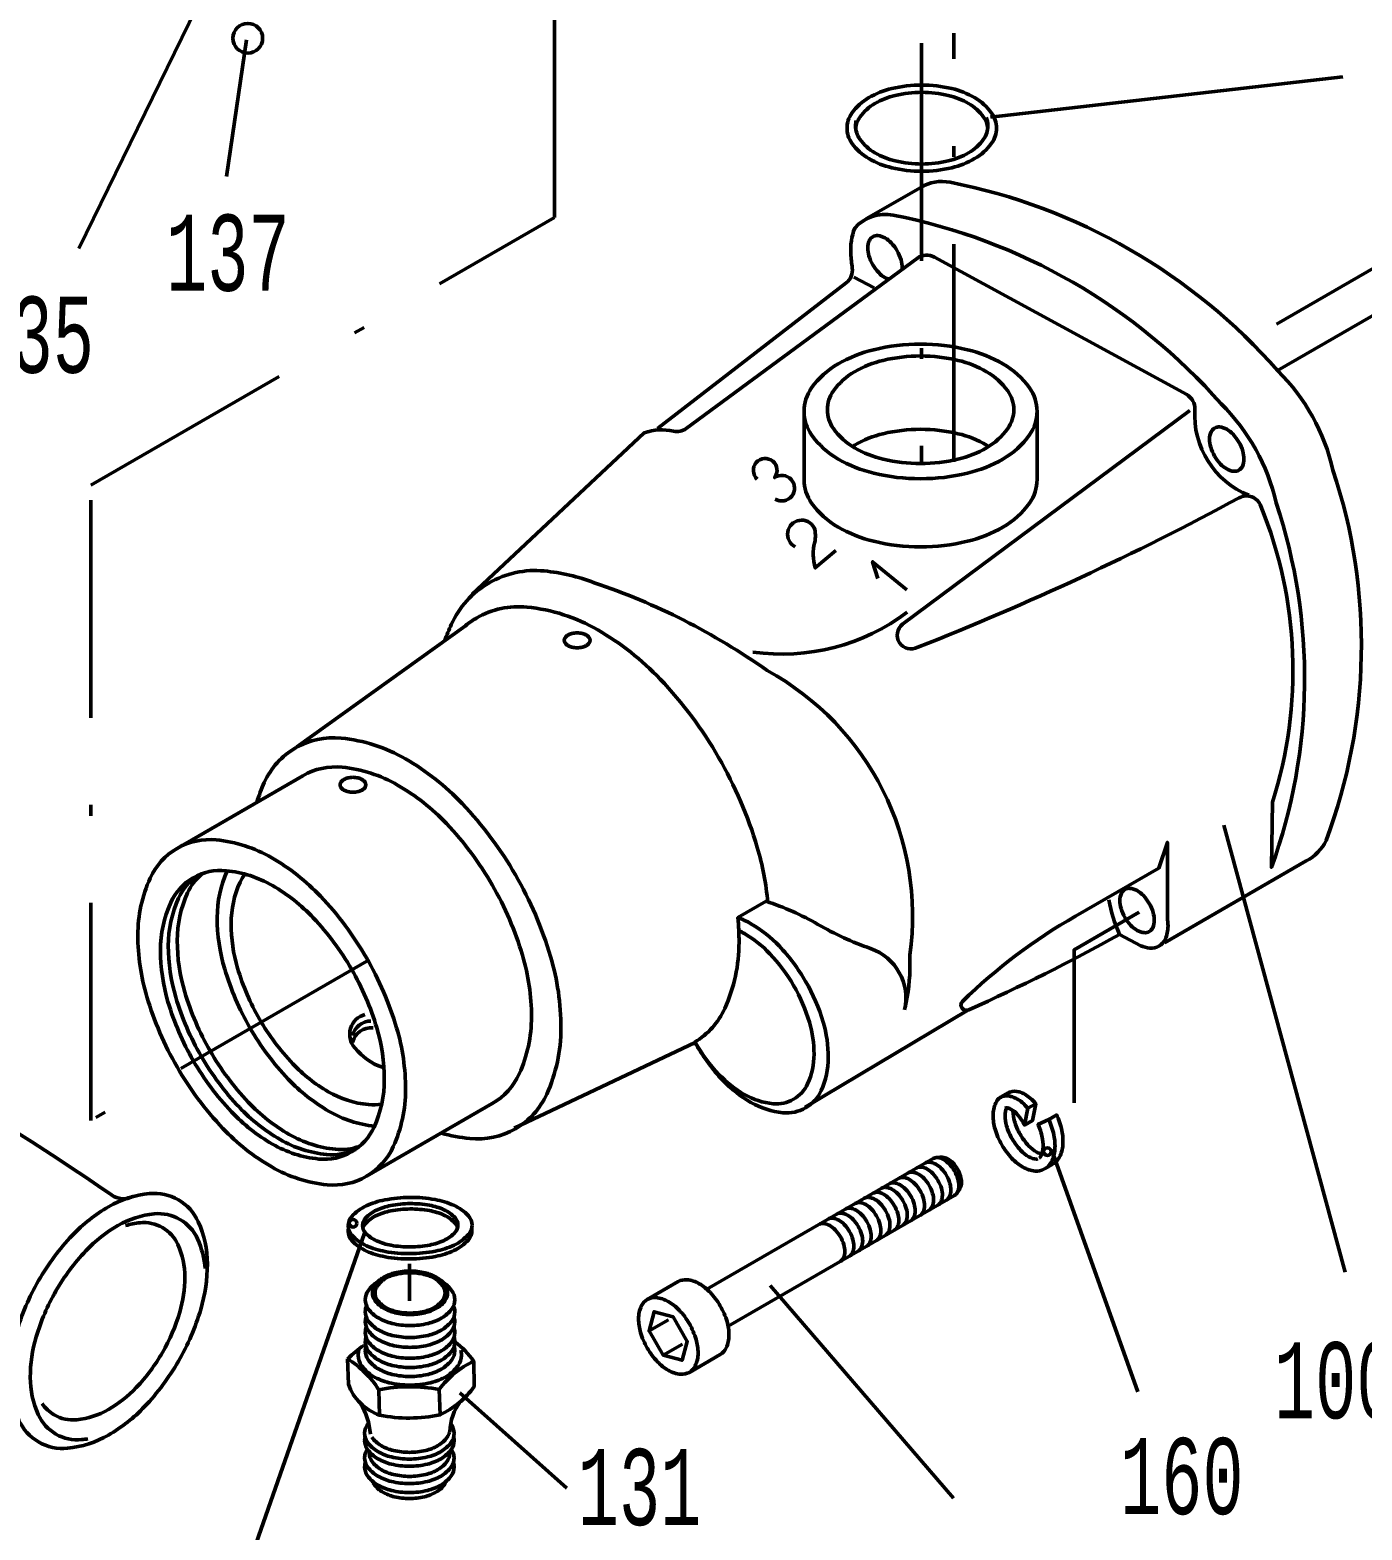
# Model space of a CAD drawing. Extents: x -99 to 181, y -251 to 146.
# Drawn here: x -5.7 to 55.5, y -22.6 to 46.3 of the extents above; entities that cross this region are included whole.
import ezdxf

# ---------------------------------------------------------------- set-up
doc = ezdxf.new("R2010")
doc.units = 0
doc.linetypes.add('STRICHPUNKT2', pattern=[18.5, 10, -4, 0.5, -4])
doc.layers.get('0').update_dxf_attribs({"linetype": 'CONTINUOUS'})
doc.layers.add('LE_ALL', color=7, linetype='CONTINUOUS', lineweight=50)
doc.layers.add('TXT_ALL', color=7, linetype='CONTINUOUS')
doc.styles.add('MONOTXT', font='monotxt.shx')

# ---------------------------------------------------------------- blocks, each defined once
blk = doc.blocks.new('ELI_00005', base_point=(-43.87, 36.632))
at = {"layer": 'LE_ALL', "color": 2}
for points in [[(-43.87, 36.632, 0.058572), (-44.02, 36.394, 0.084325), (-44.219, 35.66, 0.070818), (-44.178, 34.76, 0.084461), (-43.528, 33.007, 0.084461), (-42.335, 31.567, 0.070818), (-41.576, 31.082, 0.084325), (-40.841, 30.888, 0.118668), (-40.283, 30.97)], [(-43.66, 36.64, 0.012769), (-43.688, 36.585, 0.084325), (-43.887, 35.852, 0.070818), (-43.846, 34.952, 0.084461), (-43.196, 33.199, 0.084461), (-42.003, 31.759, 0.070818), (-41.244, 31.274, 0.084325), (-40.509, 31.079, 0.057105), (-40.235, 31.086)], [(-43.428, 36.612, 0.064456), (-43.555, 36.043, 0.070818), (-43.514, 35.144, 0.084461), (-42.864, 33.39, 0.084461), (-41.671, 31.951, 0.070818), (-40.912, 31.466, 0.084325), (-40.178, 31.271)], [(-43.171, 36.556, 0.035821), (-43.223, 36.235, 0.070818), (-43.182, 35.335, 0.084461), (-42.532, 33.582, 0.084461), (-41.339, 32.142, 0.070818), (-40.58, 31.657, 0.053653), (-40.119, 31.505)], [(-42.888, 36.46, 0.003662), (-42.891, 36.427, 0.070818), (-42.85, 35.527, 0.084461), (-42.2, 33.774, 0.084461), (-41.007, 32.334, 0.070818), (-40.248, 31.849, 0.019799), (-40.082, 31.781)]]:
    blk.add_lwpolyline(points, format="xyb", dxfattribs=at)
at = {"layer": 'LE_ALL'}
for centre, radius, start, end in [((-41.929, 36.462), 1.204, 141.79702, 145.19101), ((-40.633, 36.209), 2.271, 157.38412, 157.85435), ((-40.068, 32.473), 1.206, -69.22281, -68.13546)]:
    blk.add_arc(centre, radius, start, end, dxfattribs=at)
blk = doc.blocks.new('ELIPS_00006', base_point=(-14.613, 51.371))
at = {"layer": 'LE_ALL', "color": 2}
blk.add_lwpolyline([(-14.613, 51.371, 0.084325), (-14.383, 51.602, 0.154833), (-14.288, 51.9, 0.154833), (-14.383, 52.198, 0.084325), (-14.613, 52.429, 0.070818), (-14.955, 52.606, 0.084461), (-15.745, 52.741, 0.084461), (-16.535, 52.606, 0.070818), (-16.878, 52.429, 0.084325), (-17.108, 52.198, 0.154833), (-17.202, 51.9, 0.154833), (-17.108, 51.602, 0.084325), (-16.878, 51.371, 0.070818), (-16.535, 51.193, 0.084461), (-15.745, 51.059, 0.084461), (-14.956, 51.194, 0.048497), (-14.715, 51.304, 0.022245), (-14.613, 51.371)], format="xyb", dxfattribs=at)
blk = doc.blocks.new('106_00004', base_point=(-44.705, 32.317))
at = {"layer": 'LE_ALL', "color": 2}
for p, q in [((-17.553, 50.569), (-17.632, 50.524)), ((-23.28, 45.257), (-26.395, 43.459))]:
    blk.add_line(p, q, dxfattribs=at)
for points in [[(11.656, 63.323), (13.806, 64.564, 0.156851), (14.03, 64.811, 0.106617), (14.132, 65.285, 0.072341), (14.057, 65.797, 0.058752), (13.806, 66.381, 0.058752), (13.425, 66.891, 0.072341), (13.019, 67.212, 0.106617), (12.558, 67.36, 0.156851), (12.232, 67.29), (10.082, 66.048)], [(8.652, 60.983), (11.225, 62.469, 0.156851), (11.523, 62.798, 0.106617), (11.659, 63.429, 0.072341), (11.56, 64.112, 0.058752), (11.225, 64.891, 0.058752), (10.718, 65.571, 0.072341), (10.176, 65.999, 0.106617), (9.561, 66.196, 0.156851), (9.127, 66.102), (6.554, 64.617)], [(10.33, 61.952, 0.156851), (10.628, 62.281, 0.106617), (10.764, 62.912, 0.072341), (10.665, 63.595, 0.058752), (10.33, 64.374, 0.058752), (9.822, 65.054, 0.072341), (9.281, 65.482, 0.106617), (8.666, 65.679, 0.156851), (8.232, 65.586)], [(10.624, 62.121, 0.156851), (10.922, 62.451, 0.106617), (11.058, 63.082, 0.072341), (10.959, 63.765, 0.058752), (10.624, 64.544, 0.058752), (10.116, 65.224, 0.072341), (9.575, 65.651, 0.106617), (8.96, 65.849, 0.156851), (8.526, 65.755)], [(-6.545, 51.604), (8.132, 60.077, 0.156851), (8.505, 60.489, 0.106617), (8.675, 61.278, 0.072341), (8.551, 62.131, 0.058752), (8.132, 63.105, 0.058752), (7.498, 63.955, 0.072341), (6.821, 64.49, 0.106617), (6.053, 64.737, 0.156851), (5.509, 64.62), (-9.167, 56.146)], [(5.489, 63.258, 0.02637), (5.524, 63.301, 0.156851), (5.571, 63.447, 0.156851), (5.524, 63.593, 0.106617), (5.359, 63.742, 0.072341), (5.138, 63.83, 0.058752), (4.848, 63.864, 0.058752), (4.558, 63.83, 0.049715), (4.403, 63.776), (-4.496, 58.639, 0.106617), (-4.661, 58.49, 0.156851), (-4.707, 58.344, 0.156851), (-4.661, 58.198, 0.106617), (-4.496, 58.049, 0.072341), (-4.275, 57.961, 0.058752), (-3.984, 57.926, 0.058752), (-3.694, 57.961, 0.072341), (-3.473, 58.049), (5.445, 63.198)], [(5.283, 63.104, 0.021559), (5.176, 63.109, 0.058752), (4.885, 63.074, 0.049715), (4.73, 63.021)], [(-4.322, 52.887, 0.156851), (-3.949, 53.299, 0.106617), (-3.779, 54.087, 0.072341), (-3.903, 54.941, 0.058752), (-4.322, 55.915, 0.058752), (-4.956, 56.765, 0.072341), (-5.634, 57.299, 0.106617), (-6.402, 57.546, 0.156851), (-6.945, 57.429)], [(-4.015, 53.064, 0.156851), (-3.642, 53.476, 0.106617), (-3.472, 54.265, 0.072341), (-3.596, 55.118, 0.058752), (-4.015, 56.092, 0.058752), (-4.649, 56.942, 0.072341), (-5.326, 57.477, 0.106617), (-6.094, 57.724, 0.156851), (-6.638, 57.606)], [(-8.558, 49.909), (-7.115, 50.742, 0.156851), (-6.677, 51.227, 0.106617), (-6.477, 52.154, 0.072341), (-6.623, 53.157, 0.058752), (-7.115, 54.303, 0.058752), (-7.861, 55.302, 0.072341), (-8.657, 55.93, 0.106617), (-9.56, 56.22, 0.156851), (-10.198, 56.083), (-12.004, 55.04)], [(-7.464, 50.541, 0.156851), (-7.026, 51.025, 0.106617), (-6.826, 51.952, 0.072341), (-6.972, 52.956, 0.058752), (-7.464, 54.101, 0.058752), (-8.21, 55.1, 0.072341), (-9.006, 55.728, 0.106617), (-9.909, 56.019, 0.156851), (-10.548, 55.881)], [(-17.519, 43.52), (-9.552, 48.119, 0.156851), (-8.996, 48.733, 0.106617), (-8.743, 49.908, 0.072341), (-8.928, 51.18, 0.058752), (-9.552, 52.631, 0.058752), (-10.497, 53.897, 0.072341), (-11.505, 54.693, 0.106617), (-12.65, 55.061, 0.156851), (-13.459, 54.887), (-21.405, 50.299)], [(-8.989, 48.749, 0.073575), (-8.785, 49.065, 0.106617), (-8.545, 50.182, 0.072341), (-8.72, 51.39, 0.058752), (-9.313, 52.769, 0.058752), (-10.211, 53.971, 0.072341), (-11.169, 54.728, 0.106617), (-12.256, 55.077, 0.073575), (-12.632, 55.059)], [(-20.313, 41.319), (-18.239, 42.547, 0.156851), (-17.614, 43.236, 0.106617), (-17.33, 44.556, 0.072341), (-17.538, 45.985, 0.058752), (-18.239, 47.615, 0.058752), (-19.3, 49.038, 0.072341), (-20.434, 49.932, 0.106617), (-21.719, 50.346, 0.156851), (-22.628, 50.15), (-24.703, 48.952)], [(-26.147, 35.534), (-25.46, 35.931), (-21.658, 38.126, 0.156851), (-20.732, 39.148, 0.106617), (-20.31, 41.105, 0.072341), (-20.618, 43.224, 0.058752), (-21.658, 45.641, 0.058752), (-23.232, 47.751, 0.072341), (-24.912, 49.077, 0.106617), (-26.819, 49.69, 0.156851), (-28.167, 49.399), (-32.656, 46.808, 0.156851), (-33.581, 45.786, 0.083227), (-33.983, 44.268)], [(-18.987, 42.115, 0.156851), (-18.363, 42.804, 0.106617), (-18.078, 44.124, 0.072341), (-18.286, 45.553, 0.058752), (-18.987, 47.183, 0.058752), (-20.048, 48.606, 0.072341), (-21.182, 49.5, 0.106617), (-22.468, 49.914, 0.156851), (-23.377, 49.718)], [(-18.713, 42.273, 0.156851), (-18.089, 42.962, 0.106617), (-17.804, 44.282, 0.072341), (-18.012, 45.711, 0.058752), (-18.713, 47.342, 0.058752), (-19.775, 48.764, 0.072341), (-20.908, 49.658, 0.106617), (-22.194, 50.072, 0.156851), (-23.103, 49.876)], [(-29.31, 48.739), (-23.28, 45.257, 0.048067), (-24.606, 46.957, 0.072341), (-26.287, 48.283, 0.106617), (-28.193, 48.897, 0.156851), (-29.541, 48.606)], [(-27.865, 36.259), (-26.395, 35.411, 0.030808), (-26.147, 35.534, 0.156851), (-25.221, 36.556, 0.106617), (-24.799, 38.514, 0.072341), (-25.107, 40.632, 0.058752), (-26.147, 43.05, 0.010655), (-26.395, 43.459), (-32.478, 46.971)], [(-32.69, 33.457), (-26.946, 36.797, 0.156851), (-26.235, 37.582, 0.106617), (-25.91, 39.086, 0.072341), (-26.147, 40.713, 0.058752), (-26.946, 42.57, 0.058752), (-28.155, 44.191, 0.072341), (-29.446, 45.21, 0.106617), (-30.911, 45.681, 0.156851), (-31.946, 45.457), (-37.84, 42.033)], [(-33.806, 33.185), (-33.578, 33.184, 0.122777), (-32.773, 33.415, 0.156851), (-32.062, 34.2, 0.106617), (-31.738, 35.704, 0.072341), (-31.974, 37.331, 0.058752), (-32.773, 39.188, 0.058752), (-33.982, 40.809, 0.072341), (-35.273, 41.828, 0.106617), (-36.738, 42.299, 0.156851), (-37.774, 42.075, 0.122777), (-38.376, 41.494), (-38.553, 41.276)], [(-35.937, 31.704, 0.079113), (-35.429, 31.899, 0.156851), (-34.718, 32.684, 0.106617), (-34.394, 34.188, 0.072341), (-34.631, 35.815, 0.058752), (-35.429, 37.672, 0.058752), (-36.638, 39.293, 0.072341), (-37.929, 40.312, 0.106617), (-39.394, 40.783, 0.156851), (-40.43, 40.559, 0.079113), (-40.852, 40.217)], [(-35.022, 32.225, 0.075827), (-34.536, 32.415, 0.156851), (-33.825, 33.2, 0.106617), (-33.5, 34.704, 0.072341), (-33.737, 36.331, 0.058752), (-34.536, 38.188, 0.058752), (-35.745, 39.809, 0.072341), (-37.036, 40.827, 0.106617), (-38.501, 41.298, 0.156851), (-39.536, 41.075, 0.075827), (-39.944, 40.749)], [(-33.559, 34.326, 0.029627), (-33.482, 34.471, 0.106617), (-33.222, 35.676, 0.072341), (-33.412, 36.98, 0.058752), (-34.052, 38.468, 0.058752), (-35.02, 39.766, 0.072341), (-36.055, 40.582, 0.106617), (-37.228, 40.959, 0.029627), (-37.392, 40.966)], [(-36.894, 31.162, 0.082922), (-36.36, 31.361, 0.156851), (-35.649, 32.147, 0.106617), (-35.324, 33.65, 0.072341), (-35.561, 35.278, 0.058752), (-36.36, 37.135, 0.058752), (-37.569, 38.756, 0.072341), (-38.86, 39.774, 0.106617), (-40.325, 40.245, 0.156851), (-41.36, 40.022, 0.082922), (-41.8, 39.66)], [(-37.885, 30.596, 0.085538), (-37.334, 30.799, 0.156851), (-36.622, 31.584, 0.106617), (-36.298, 33.088, 0.072341), (-36.535, 34.716, 0.058752), (-37.334, 36.573, 0.058752), (-38.542, 38.193, 0.072341), (-39.834, 39.212, 0.106617), (-41.298, 39.683, 0.156851), (-42.334, 39.46, 0.085538), (-42.785, 39.084)], [(-38.909, 30.013, 0.088677), (-38.337, 30.22, 0.156851), (-37.625, 31.005, 0.106617), (-37.301, 32.509, 0.072341), (-37.538, 34.137, 0.058752), (-38.337, 35.994, 0.058752), (-39.546, 37.614, 0.072341), (-40.837, 38.633, 0.106617), (-42.301, 39.104, 0.156851), (-43.337, 38.881, 0.088677), (-43.802, 38.488)], [(-41.635, 29.705), (-40.61, 29.423, 0.013766), (-40.41, 29.397, 0.156851), (-39.375, 29.621, 0.156851), (-38.664, 30.406, 0.106617), (-38.339, 31.91, 0.072341), (-38.576, 33.537, 0.058752), (-39.375, 35.395, 0.058752), (-40.584, 37.015, 0.072341), (-41.875, 38.034, 0.106617), (-43.339, 38.505, 0.156851), (-44.375, 38.281, 0.156851), (-45.086, 37.496, 0.020143), (-45.196, 37.224), (-45.446, 36.293)], [(-44.705, 32.317, 0.058752), (-43.683, 30.948, 0.072341), (-42.592, 30.087, 0.106617), (-41.355, 29.689, 0.156851), (-40.48, 29.878, 0.156851), (-39.879, 30.541, 0.106617), (-39.605, 31.812, 0.072341), (-39.805, 33.187, 0.058752), (-40.48, 34.757, 0.058752), (-41.501, 36.126, 0.072341), (-42.592, 36.987, 0.106617), (-43.83, 37.385, 0.156851), (-44.705, 37.196, 0.156851), (-45.306, 36.532, 0.106617), (-45.58, 35.262, 0.072341), (-45.38, 33.886, 0.058752), (-44.705, 32.317)], [(-44.33, 32.407, 0.058752), (-43.477, 31.265, 0.072341), (-42.567, 30.546, 0.106617), (-41.534, 30.214, 0.156851), (-40.804, 30.372, 0.156851), (-40.303, 30.925, 0.106617), (-40.074, 31.985, 0.072341), (-40.241, 33.133, 0.058752), (-40.804, 34.442, 0.058752), (-41.656, 35.585, 0.072341), (-42.567, 36.303, 0.106617), (-43.599, 36.635, 0.156851), (-44.33, 36.478, 0.156851), (-44.831, 35.924, 0.106617), (-45.06, 34.864, 0.072341), (-44.893, 33.716, 0.058752), (-44.33, 32.407)], [(-42.118, 36.002, 0.038638), (-41.987, 35.394, 0.058752), (-41.424, 34.085, 0.058752), (-40.571, 32.942, 0.038638), (-40.11, 32.525)]]:
    blk.add_lwpolyline(points, format="xyb", dxfattribs=at)
blk.add_lwpolyline([(-4.014, 57.97), (4.403, 62.829), (4.697, 62.999)], dxfattribs=at)
for centre, radius, start, end in [((-17.254, 51.006), 0.688, 144.34246, 150.30743), ((-14.262, 51.249), 0.688, 34.27384, 35.6558), ((-15.106, 45.062), 0.13, -130.72901, -66.47928)]:
    blk.add_arc(centre, radius, start, end, dxfattribs=at)
for name, p in [('ELIPS_00006', (-14.613, 51.371)), ('ELI_00005', (-43.87, 36.632))]:
    blk.add_blockref(name, p)
blk = doc.blocks.new('DK12_4_00002', base_point=(90.112, 110.069))
at = {"layer": 'LE_ALL', "color": 2}
for points in [[(-1.999, -7.217, 0.050475), (-22.419, 4.124, -0.033577), (-25.326, 5.612, -0.045315), (-29.013, 8.305)], [(2.108, -12.472, 0.072341), (2.412, -10.381, 0.106617), (1.995, -8.45, 0.156851), (1.081, -7.441, 0.156851), (-0.249, -7.154, 0.106617), (-2.13, -7.759, 0.072341), (-3.789, -9.068, 0.058752), (-5.341, -11.149, 0.058752), (-6.368, -13.535, 0.072341), (-6.672, -15.626, 0.106617), (-6.255, -17.557, 0.156851), (-5.341, -18.566, 0.156851), (-4.011, -18.853, 0.106617), (-2.13, -18.248, 0.072341), (-0.471, -16.939, 0.058752), (1.081, -14.858, 0.058752), (2.108, -12.472)], [(2.316, -10.599, 0.085519), (1.961, -9.233, 0.156851), (1.15, -8.339, 0.156851), (-0.029, -8.084, 0.106617), (-1.697, -8.621, 0.072341), (-3.168, -9.781, 0.058752), (-4.545, -11.627, 0.058752), (-5.455, -13.742, 0.072341), (-5.725, -15.596, 0.106617), (-5.355, -17.309, 0.156851), (-4.545, -18.204, 0.156851), (-3.366, -18.458, 0.01769), (-3.074, -18.419)], [(-5.184, -16.796, 0.113592), (-4.62, -17.321, 0.156851), (-3.591, -17.543, 0.106617), (-2.135, -17.075, 0.072341), (-0.852, -16.063, 0.058752), (0.349, -14.453)]]:
    blk.add_lwpolyline(points, format="xyb", dxfattribs=at)
blk.add_blockref('106_00004', (-44.705, 32.317))
at = {"layer": 'TXT_ALL', "color": 2, "style": 'MONOTXT', "width": 0.625}
blk.add_text('135', height=3.5, dxfattribs=at).set_placement((-8.476, 30.555))
blk = doc.blocks.new('137_00017', base_point=(2.932, 51.865))
at = {"layer": 'LE_ALL', "color": 2}
blk.add_circle((4.27, 45.925), 0.682, dxfattribs=at)
blk = doc.blocks.new('DOPPELN_00038', base_point=(9.801, -17.712))
at = {"layer": 'LE_ALL', "color": 2}
for points in [[(13.34, -11.362, 0.106617), (12.946, -11.005, 0.072341), (12.418, -10.794, 0.058752), (11.724, -10.713, 0.058752), (11.03, -10.794, 0.072341), (10.502, -11.005, 0.106617), (10.108, -11.362, 0.156851), (9.996, -11.71, 0.156851), (10.108, -12.059, 0.106617), (10.502, -12.416, 0.072341), (11.03, -12.626, 0.058752), (11.724, -12.708, 0.058752), (12.418, -12.626, 0.072341), (12.946, -12.416, 0.106617), (13.34, -12.059, 0.156851), (13.452, -11.71, 0.156851), (13.34, -11.362)], [(13.228, -12.04, 0.156851), (13.332, -11.716, 0.156851), (13.228, -11.392, 0.106617), (12.861, -11.059, 0.072341), (12.37, -10.864, 0.058752), (11.724, -10.788, 0.058752), (11.078, -10.864, 0.072341), (10.587, -11.059, 0.106617), (10.22, -11.392, 0.156851), (10.116, -11.716, 0.156851), (10.22, -12.04, 0.106617), (10.587, -12.372, 0.072341), (11.078, -12.568, 0.058752), (11.724, -12.644, 0.058752), (12.37, -12.568, 0.072341), (12.861, -12.372, 0.106617), (13.228, -12.04)], [(10.236, -11.21, 0.099815), (9.802, -11.614, 0.156851), (9.668, -12.029, 0.156851), (9.802, -12.443, 0.106617), (10.27, -12.868, 0.072341), (10.899, -13.118, 0.058752), (11.724, -13.216, 0.058752), (12.549, -13.118, 0.072341), (13.177, -12.868, 0.106617), (13.646, -12.443, 0.156851), (13.779, -12.029, 0.156851), (13.646, -11.614, 0.099815), (13.212, -11.21)], [(9.724, -12.303, 0.099442), (9.668, -12.578, 0.156852), (9.802, -12.993, 0.106617), (10.27, -13.417, 0.072341), (10.899, -13.667, 0.058752), (11.724, -13.765, 0.058752), (12.549, -13.667, 0.072341), (13.177, -13.417, 0.106617), (13.646, -12.993, 0.156851), (13.779, -12.578, 0.099442), (13.724, -12.303)], [(9.705, -12.804, 0.08105), (9.668, -13.03, 0.156852), (9.802, -13.445, 0.106617), (10.27, -13.869, 0.072341), (10.899, -14.12, 0.058752), (11.724, -14.217, 0.058752), (12.549, -14.12, 0.072341), (13.177, -13.869, 0.106617), (13.646, -13.445, 0.156851), (13.779, -13.03, 0.08105), (13.742, -12.804)], [(9.714, -13.281, 0.090175), (9.668, -13.531, 0.156852), (9.802, -13.946, 0.106617), (10.27, -14.37, 0.072341), (10.899, -14.62, 0.058752), (11.724, -14.718, 0.058752), (12.549, -14.62, 0.072341), (13.177, -14.37, 0.106617), (13.646, -13.946, 0.156851), (13.779, -13.531, 0.090175), (13.734, -13.281)], [(9.701, -13.744, 0.076215), (9.668, -13.957, 0.156851), (9.802, -14.372, 0.106617), (10.27, -14.796, 0.072341), (10.899, -15.046, 0.058752), (11.724, -15.144, 0.058752), (12.549, -15.046, 0.072341), (13.177, -14.796, 0.106617), (13.646, -14.372, 0.156851), (13.779, -13.957, 0.076215), (13.747, -13.744)], [(9.376, -14.344, 0.07381), (9.34, -14.582, 0.156851), (9.494, -15.061, 0.106617), (10.036, -15.552, 0.072341), (10.761, -15.841, 0.058752), (11.714, -15.953, 0.058752), (12.668, -15.841, 0.072341), (13.393, -15.552, 0.106617), (13.935, -15.061, 0.156851), (14.089, -14.582, 0.07381), (14.053, -14.344)], [(9.699, -14.164, 0.07381), (9.668, -14.37, 0.156851), (9.802, -14.785, 0.106617), (10.27, -15.209, 0.072341), (10.899, -15.46, 0.058752), (11.724, -15.557, 0.058752), (12.549, -15.46, 0.072341), (13.177, -15.209, 0.106617), (13.646, -14.785, 0.156851), (13.779, -14.37, 0.07381), (13.749, -14.164)], [(13.102, -17.311, 0.128115), (14.669, -16.02), (14.654, -14.862, 0.074286), (13.788, -13.96)], [(8.854, -14.746), (8.89, -15.905, 0.231819), (10.325, -17.327), (10.289, -16.168, 0.114458), (8.854, -14.746)], [(10.325, -17.327, 0.105897), (13.102, -17.311), (13.065, -16.153, 0.09508), (10.289, -16.168)], [(9.801, -17.712, 0.174634), (9.638, -18.165, 0.156851), (9.771, -18.58, 0.106617), (10.24, -19.005, 0.072341), (10.868, -19.255, 0.058752), (11.693, -19.352, 0.058752), (12.519, -19.255, 0.072341), (13.147, -19.005, 0.106617), (13.616, -18.58, 0.156851), (13.749, -18.165, 0.161869), (13.607, -17.74)], [(9.657, -18.33, 0.058507), (9.638, -18.495, 0.156851), (9.771, -18.91, 0.106617), (10.24, -19.334, 0.072341), (10.868, -19.584, 0.058752), (11.693, -19.682, 0.058752), (12.519, -19.584, 0.072341), (13.147, -19.334, 0.106617), (13.616, -18.91, 0.156851), (13.749, -18.495, 0.058507), (13.73, -18.33)], [(9.97, -18.347, 0.106617), (10.392, -18.73, 0.072341), (10.957, -18.955, 0.058752), (11.7, -19.042, 0.058752), (12.443, -18.955, 0.072341), (13.008, -18.73, 0.106617), (13.43, -18.347, 0.103277), (13.536, -18.108)], [(9.759, -18.892, 0.149331), (9.638, -19.29, 0.156851), (9.771, -19.704, 0.106617), (10.24, -20.129, 0.072341), (10.868, -20.379, 0.058752), (11.693, -20.477, 0.058752), (12.519, -20.379, 0.072341), (13.147, -20.129, 0.106617), (13.616, -19.704, 0.156851), (13.749, -19.29, 0.149331), (13.627, -18.892)], [(9.853, -19.013, 0.024812), (9.85, -19.077, 0.156851), (9.97, -19.45, 0.106617), (10.392, -19.832, 0.072341), (10.957, -20.057, 0.058752), (11.7, -20.145, 0.058752), (12.443, -20.057, 0.072341), (13.008, -19.832, 0.106617), (13.43, -19.45, 0.156851), (13.55, -19.077, 0.030039), (13.545, -19)], [(9.669, -19.496, 0.07381), (9.638, -19.703, 0.156851), (9.771, -20.118, 0.106617), (10.24, -20.542, 0.072341), (10.868, -20.792, 0.058752), (11.693, -20.89, 0.058752), (12.519, -20.792, 0.072341), (13.147, -20.542, 0.106617), (13.616, -20.118, 0.156851), (13.749, -19.703, 0.07381), (13.718, -19.496)], [(10.003, -20.373, 0.066821), (10.078, -20.513, 0.106617), (10.472, -20.87, 0.072341), (11, -21.08, 0.058752), (11.693, -21.162, 0.058752), (12.387, -21.08, 0.072341), (12.915, -20.87, 0.106617), (13.309, -20.513, 0.066821), (13.384, -20.373)]]:
    blk.add_lwpolyline(points, format="xyb", dxfattribs=at)
for centre, radius, start, end in [((12.542, -18.444), 5.222, 124.29046, 134.92511), ((16.198, -18.385), 3.846, 113.66213, 144.529), ((6.588, -18.488), 3.329, 4.95096, 30.67421), ((15.946, -18.139), 2.39, 142.89676, 178.90286)]:
    blk.add_arc(centre, radius, start, end, dxfattribs=at)
blk = doc.blocks.new('DK12_3_00011', base_point=(123.455, 68.094))
at = {"layer": 'LE_ALL', "color": 2}
for p, q in [((3.491, 50.564), (-3.499, 36.271)), ((4.215, 45.855), (3.295, 39.57)), ((38.385, 42.3), (54.573, 44.149)), ((32.109, 34.955), (33.042, 34.456)), ((49.108, 9.766), (54.685, -10.759)), ((14.007, -16.301), (18.927, -20.693))]:
    blk.add_line(p, q, dxfattribs=at)
at = {"layer": 'LE_ALL', "color": 2, "linetype": 'STRICHPUNKT2'}
for p, q in [((35.216, 45.693), (35.216, 26.384)), ((36.709, 26.471), (36.709, 46.152)), ((11.703, -12.074), (11.703, -10.379))]:
    blk.add_line(p, q, dxfattribs=at)
for points in [[(9.848, 3.589), (-2.949, -3.799), (-2.949, 25.388), (18.365, 37.693), (18.365, 51.126), (104.175, 100.669)], [(60.195, 32.482), (60.195, 37.796), (50.257, 32.058)], [(58.474, 31.138), (58.474, 34.646), (51.575, 30.663)]]:
    blk.add_lwpolyline(points, dxfattribs=at)
at = {"layer": 'LE_ALL', "color": 2}
for points in [[(35.233, 39.811, 0.058752), (36.612, 39.974, 0.072341), (37.661, 40.392, 0.106617), (38.444, 41.101, 0.156851), (38.666, 41.794, 0.156851), (38.444, 42.486, 0.106617), (37.661, 43.195, 0.072341), (36.612, 43.613, 0.058752), (35.233, 43.776, 0.058752), (33.854, 43.613, 0.072341), (32.805, 43.195, 0.106617), (32.022, 42.486, 0.156851), (31.8, 41.794, 0.156851), (32.022, 41.101, 0.106617), (32.805, 40.392, 0.072341), (33.854, 39.974, 0.058752), (35.233, 39.811)], [(38.266, 41.794, 0.130843), (38.075, 42.299, 0.106617), (37.382, 42.927, 0.072341), (36.453, 43.297, 0.058752), (35.233, 43.441, 0.058752), (34.013, 43.297, 0.072341), (33.084, 42.927, 0.106617), (32.391, 42.299, 0.130843), (32.2, 41.794)], [(32.224, 42.147, 0.059128), (32.194, 41.901, 0.156851), (32.391, 41.288, 0.106617), (33.084, 40.66, 0.072341), (34.013, 40.29, 0.058752), (35.233, 40.146, 0.058752), (36.453, 40.29, 0.072341), (37.382, 40.66, 0.106617), (38.075, 41.288, 0.156851), (38.272, 41.901, 0.094129), (38.198, 42.286)], [(46.386, 4.359), (52.9, 8.131, 0.162135), (53.809, 9.069, 0.171892), (54.126, 26.086, 0.143104), (51.594, 30.641, 0.165618), (36.533, 39.307, 0.190878), (35.189, 39.068), (32.691, 37.638)], [(23.086, 27.999), (31.768, 34.692, 0.269233), (32.043, 35.364, -0.018225), (31.976, 36.021, -0.107527), (32.153, 37.199, -0.270706), (33.923, 37.801, -0.165618), (48.985, 29.134, -0.143104), (51.516, 24.579, -0.168923), (51.302, 7.838), (51.348, 10.828, 0.175315), (50.812, 24.434, 0.460542), (49.821, 24.815, -0.030692), (35.051, 17.946, -0.923347), (34.355, 19.006), (47.547, 28.825)], [(34.33, 35.304, 0.024558), (34.334, 35.383, 0.072341), (34.281, 35.747, 0.058752), (34.102, 36.162, 0.058752), (33.832, 36.525, 0.072341), (33.544, 36.752, 0.106617), (33.216, 36.858, 0.156851), (32.985, 36.808, 0.156851), (32.826, 36.632, 0.106617), (32.753, 36.296, 0.072341), (32.806, 35.932, 0.058752), (32.985, 35.517, 0.058752), (33.255, 35.155, 0.072341), (33.544, 34.927, 0.058126), (33.717, 34.852)], [(14.561, 20.376), (22.486, 27.799, -0.137549), (23.822, 27.874, 0.216223), (24.407, 27.998), (35.031, 35.82, -0.295165), (35.815, 35.867), (47.407, 29.551, -0.291932), (47.782, 28.87, 0.324042), (50.268, 24.926)], [(35.179, 31.87, 0.058752), (33.029, 31.617, 0.072341), (31.393, 30.965, 0.106617), (30.173, 29.859, 0.156851), (29.825, 28.779, 0.156851), (30.173, 27.699, 0.106617), (31.393, 26.593, 0.072341), (33.029, 25.942, 0.058752), (35.179, 25.688, 0.058752), (37.329, 25.942, 0.072341), (38.965, 26.593, 0.106617), (40.186, 27.699, 0.156851), (40.533, 28.779, 0.156851), (40.186, 29.859, 0.106617), (38.965, 30.965, 0.072341), (37.329, 31.617, 0.058752), (35.179, 31.87)], [(35.179, 31.329, 0.058752), (33.459, 31.126, 0.072341), (32.151, 30.605, 0.106617), (31.174, 29.72, 0.156851), (30.896, 28.856, 0.156851), (31.174, 27.993, 0.106617), (32.151, 27.108, 0.072341), (33.459, 26.586, 0.058752), (35.179, 26.384, 0.058752), (36.899, 26.586, 0.072341), (38.208, 27.108, 0.106617), (39.184, 27.993, 0.156851), (39.462, 28.856, 0.156851), (39.184, 29.72, 0.106617), (38.208, 30.605, 0.072341), (36.899, 31.126, 0.058752), (35.179, 31.329)], [(29.825, 28.779), (29.825, 25.65, 0.156851), (30.173, 24.571, 0.106617), (31.393, 23.465, 0.072341), (33.029, 22.813, 0.058752), (35.179, 22.559, 0.058752), (37.329, 22.813, 0.072341), (38.965, 23.465, 0.106617), (40.186, 24.571, 0.156851), (40.533, 25.65), (40.533, 28.779)], [(38.313, 27.172, 0.009891), (38.208, 27.236, 0.072341), (36.899, 27.757, 0.058752), (35.179, 27.96, 0.058752), (33.459, 27.757, 0.072341), (32.151, 27.236, 0.009891), (32.045, 27.172)], [(48.687, 26.725, 0.058752), (48.957, 26.362, 0.072341), (49.246, 26.135, 0.106617), (49.573, 26.029, 0.156851), (49.805, 26.079, 0.156851), (49.964, 26.255, 0.106617), (50.036, 26.591, 0.072341), (49.983, 26.955, 0.058752), (49.805, 27.37, 0.058752), (49.535, 27.732, 0.072341), (49.246, 27.96, 0.106617), (48.919, 28.065, 0.156851), (48.687, 28.015, 0.156851), (48.528, 27.84, 0.106617), (48.456, 27.503, 0.072341), (48.509, 27.14, 0.058752), (48.687, 26.725)], [(28.506, 24.748, 1.825982), (28.472, 25.737, 2.279956), (27.673, 25.67)], [(29.418, 22.56, -1.364453), (30.292, 23.436, -0.138408), (30.314, 22.772, 0.131933), (30.337, 21.594), (31.279, 22.395)], [(34.471, 1.401, 0.055931), (34.693, 3.377, 0.007657), (34.686, 3.805, 0.31236), (28.128, 16.878, 0.073404), (20.189, 20.908, 0.066641), (17.886, 21.451, 0.156851), (15.355, 20.905, 0.156851), (13.616, 18.986, 0.022171), (13.323, 18.253)], [(28.157, 6.222, 0.050863), (27.678, 8.753, 0.058752), (25.903, 12.88, 0.058752), (23.217, 16.481, 0.072341), (20.347, 18.744, 0.106617), (17.093, 19.791, 0.156851), (14.792, 19.295, 0.041076), (14.274, 18.936), (6.53, 13.373), (6.819, 13.499)], [(19.402, 18.606, 0.058752), (19.164, 18.578, 0.072341), (18.982, 18.506, 0.106617), (18.847, 18.383, 0.156851), (18.809, 18.264, 0.156851), (18.847, 18.144, 0.106617), (18.982, 18.021, 0.072341), (19.164, 17.949, 0.058752), (19.402, 17.921, 0.058752), (19.64, 17.949, 0.072341), (19.822, 18.021, 0.106617), (19.957, 18.144, 0.156851), (19.995, 18.264, 0.156851), (19.957, 18.383, 0.106617), (19.822, 18.506, 0.072341), (19.64, 18.578, 0.058752), (19.402, 18.606)], [(13.158, -4.373, 0.045506), (14.473, -4.625, 0.156851), (16.565, -4.174, 0.156851), (18.002, -2.588, 0.106617), (18.657, 0.45, 0.072341), (18.179, 3.737, 0.058752), (16.565, 7.489, 0.058752), (14.123, 10.762, 0.072341), (11.515, 12.82, 0.106617), (8.556, 13.772, 0.156851), (6.464, 13.32, 0.156851), (5.028, 11.734, 0.033059), (4.686, 10.823)], [(9.718, -6.359), (15.502, -3.02, 0.156851), (16.74, -1.654, 0.106617), (17.304, 0.962, 0.072341), (16.892, 3.793, 0.058752), (15.502, 7.024, 0.058752), (13.399, 9.843, 0.072341), (11.153, 11.615, 0.106617), (8.606, 12.434, 0.156851), (6.804, 12.046), (1.02, 8.706)], [(9.1, 11.97, 0.058752), (8.862, 11.942, 0.072341), (8.68, 11.87, 0.106617), (8.545, 11.747, 0.156851), (8.506, 11.628, 0.156851), (8.545, 11.508, 0.106617), (8.68, 11.385, 0.072341), (8.862, 11.313, 0.058752), (9.1, 11.285, 0.058752), (9.338, 11.313, 0.072341), (9.519, 11.385, 0.106617), (9.655, 11.508, 0.156851), (9.693, 11.628, 0.156851), (9.655, 11.747, 0.106617), (9.519, 11.87, 0.072341), (9.338, 11.942, 0.058752), (9.1, 11.97)], [(1.02, -1.338, 0.058752), (3.123, -4.156, 0.072341), (5.369, -5.929, 0.106617), (7.916, -6.748, 0.156851), (9.718, -6.359, 0.156851), (10.955, -4.994, 0.106617), (11.519, -2.378, 0.072341), (11.108, 0.454, 0.058752), (9.718, 3.684, 0.058752), (7.615, 6.503, 0.072341), (5.369, 8.275, 0.106617), (2.821, 9.095, 0.156851), (1.02, 8.706, 0.156851), (-0.217, 7.34, 0.106617), (-0.782, 4.724, 0.072341), (-0.37, 1.893, 0.058752), (1.02, -1.338)], [(43.834, 6.338, 0.056257), (44.318, 4.754), (45.297, 4.228, 0.073171), (45.713, 4.124, 0.156851), (46.131, 4.214, 0.156851), (46.418, 4.531, 0.106617), (46.548, 5.138, 0.041293), (46.517, 5.517), (46.518, 8.977), (46.122, 7.789), (42.294, 5.59, 0.062366), (37.103, 1.676)], [(1.764, -1.042, 0.058752), (3.522, -3.398, 0.072341), (5.4, -4.88, 0.106617), (7.53, -5.565, 0.156851), (9.036, -5.24, 0.156851), (10.07, -4.098, 0.106617), (10.542, -1.911, 0.072341), (10.198, 0.456, 0.058752), (9.036, 3.157, 0.058752), (7.278, 5.514, 0.072341), (5.4, 6.996, 0.106617), (3.27, 7.681, 0.156851), (1.764, 7.356, 0.156851), (0.729, 6.214, 0.106617), (0.258, 4.027, 0.072341), (0.602, 1.659, 0.058752), (1.764, -1.042)], [(3.316, 7.676, 0.104417), (2.863, 5.531, 0.072341), (3.207, 3.164, 0.058752), (4.369, 0.463, 0.058752), (6.127, -1.894, 0.072341), (8.005, -3.376, 0.104417), (10.089, -4.056)], [(1.948, 7.452, 0.135768), (1.089, 6.421, 0.106617), (0.617, 4.234, 0.072341), (0.961, 1.867, 0.058752), (2.123, -0.834, 0.058752), (3.881, -3.191, 0.072341), (5.759, -4.673, 0.106617), (7.889, -5.358, 0.135768), (9.212, -5.129)], [(2.17, 7.544, 0.111526), (1.501, 6.66, 0.106617), (1.029, 4.472, 0.072341), (1.374, 2.105, 0.058752), (2.536, -0.596, 0.058752), (4.294, -2.953, 0.072341), (6.172, -4.434, 0.106617), (8.302, -5.119, 0.111526), (9.402, -4.983)], [(4.127, 7.524, 0.04936), (3.912, 7.152, 0.106617), (3.503, 5.254, 0.072341), (3.801, 3.201, 0.058752), (4.809, 0.858, 0.058752), (6.335, -1.187, 0.072341), (7.964, -2.472, 0.106617), (9.811, -3.066, 0.070172), (10.421, -3.041)], [(24.872, -0.311, 0.058752), (26.088, -1.94, 0.072341), (27.386, -2.965, 0.106617), (28.859, -3.438, 0.156851), (29.9, -3.214, 0.156851), (30.615, -2.424, 0.106617), (30.941, -0.912, 0.072341), (30.703, 0.724, 0.058752), (29.9, 2.592, 0.058752), (28.684, 4.221, 0.072341), (27.386, 5.245, 0.045319), (26.784, 5.524), (28.088, 6.276, -0.051838), (30.464, 5.214, 0.047238), (32.883, 4.106, -0.382032), (34.445, 1.285)], [(44.569, 5.529, 0.058752), (44.839, 5.167, 0.072341), (45.128, 4.939, 0.106617), (45.455, 4.834, 0.156851), (45.687, 4.883, 0.156851), (45.846, 5.059, 0.106617), (45.918, 5.395, 0.072341), (45.865, 5.759, 0.058752), (45.687, 6.174, 0.058752), (45.416, 6.536, 0.072341), (45.128, 6.764, 0.106617), (44.8, 6.869, 0.156851), (44.569, 6.819, 0.156851), (44.41, 6.644, 0.106617), (44.337, 6.308, 0.072341), (44.39, 5.944, 0.058752), (44.569, 5.529)], [(24.808, -0.197, 0.151723), (26.184, 1.353, 0.106617), (26.84, 4.391, 0.024585), (26.784, 5.524)], [(16.507, -4.155), (24.822, -0.21, 0.058752), (25.916, -1.677, 0.072341), (27.084, -2.599, 0.106617), (28.41, -3.025, 0.156851), (29.347, -2.823, 0.156851), (29.99, -2.112, 0.106617), (30.284, -0.751, 0.072341), (30.07, 0.722, 0.058752), (29.347, 2.402, 0.058752), (28.253, 3.868, 0.072341), (27.084, 4.79, 0.023426), (26.81, 4.932)], [(9.649, 1.07, 0.563119), (9.191, -0.455, 0.148213), (10.463, -1.352)], [(14.572, -8.601, 0.186974), (14.403, -8.174, 0.101617), (13.732, -7.693, 0.06017), (12.874, -7.428, 0.046527), (11.718, -7.328, 0.046527), (10.563, -7.444, 0.06017), (9.708, -7.72, 0.101617), (9.044, -8.21, 0.186974), (8.881, -8.64, 0.186974), (9.05, -9.067, 0.101617), (9.721, -9.548, 0.06017), (10.579, -9.813, 0.046527), (11.735, -9.913, 0.046527), (12.89, -9.797, 0.06017), (13.745, -9.521, 0.101617), (14.409, -9.031, 0.186974), (14.572, -8.601)], [(13.925, -8.595, 0.186974), (13.795, -8.266, 0.101617), (13.278, -7.895, 0.06017), (12.617, -7.691, 0.046527), (11.727, -7.614, 0.046527), (10.838, -7.703, 0.06017), (10.179, -7.917, 0.101617), (9.668, -8.294, 0.186974), (9.542, -8.625, 0.186974), (9.673, -8.954, 0.101617), (10.189, -9.324, 0.06017), (10.85, -9.528, 0.046527), (11.74, -9.605, 0.046527), (12.629, -9.516, 0.06017), (13.288, -9.303, 0.101617), (13.799, -8.926, 0.186974), (13.925, -8.595)], [(13.908, -8.725, 0.126116), (13.792, -8.511, 0.101617), (13.276, -8.14, 0.06017), (12.615, -7.936, 0.046527), (11.725, -7.86, 0.046527), (10.836, -7.949, 0.06017), (10.177, -8.162, 0.101617), (9.666, -8.539, 0.118286), (9.557, -8.74)], [(0.349, -14.453, 0.058752), (1.143, -12.607, 0.072341), (1.378, -10.99, 0.106617), (1.056, -9.496, 0.156851), (0.349, -8.715, 0.156851), (-0.68, -8.493, 0.04692), (-1.346, -8.623)], [(8.892, -8.753, 0.052388), (8.879, -8.885, 0.186974), (9.048, -9.312, 0.101617), (9.719, -9.793, 0.06017), (10.577, -10.058, 0.046527), (11.733, -10.158, 0.046527), (12.888, -10.043, 0.06017), (13.743, -9.766, 0.101617), (14.407, -9.276, 0.186974), (14.57, -8.846, 0.044656), (14.559, -8.733)]]:
    blk.add_lwpolyline(points, format="xyb", dxfattribs=at)
for points in [[(33.211, 21.1), (32.975, 21.877), (34.554, 20.582)], [(45.223, 5.771), (42.231, 4.043), (42.231, -2.988)], [(9.632, -8.977), (-0.222, -37.15), (9.238, -43.454)]]:
    blk.add_lwpolyline(points, dxfattribs=at)
blk.add_circle((9.104, -8.517), 0.174, dxfattribs=at)
for centre, radius, start, end in [((28.821, 27.178), 9.547, -98.08988, -52.98003), ((2.535, 79.672), 85.782, -66.02065, -60.85061), ((9.927, -0.093), 0.866, 90.09593, 166.43775), ((9.927, -0.404), 0.866, 83.29264, 166.43775), ((-1.443, -6.418), 0.973, -124.82451, -63.34373)]:
    blk.add_arc(centre, radius, start, end, dxfattribs=at)
for name, p in [('137_00017', (2.932, 51.865)), ('DOPPELN_00038', (9.801, -17.712))]:
    blk.add_blockref(name, p)
at = {"layer": 'TXT_ALL', "color": 2, "style": 'MONOTXT', "width": 0.625}
blk.add_text('137', height=3.5, dxfattribs=at).set_placement((0.515, 34.321))
blk = doc.blocks.new('DK12_2_00039', base_point=(53.57, -206.922))
at = {"layer": 'LE_ALL', "color": 2}
for p, q in [((29.88, -3.185), (37.352, 1.268)), ((41.2, -5.124), (45.167, -16.254)), ((28.276, -11.376), (36.691, -21.148)), ((22.708, -13.459), (23.356, -14.581))]:
    blk.add_line(p, q, dxfattribs=at)
for points in [[(40.627, -5.529, 0.156851), (40.682, -5.48, 0.106617), (40.798, -5.135, 0.072341), (40.783, -4.657, 0.058752), (40.594, -4.032, 0.004776), (40.572, -3.983), (41.07, -3.755, -0.004776), (41.096, -3.813, -0.058752), (41.322, -4.561, -0.072341), (41.343, -5.197, -0.106617), (41.153, -5.76, -0.158557), (40.842, -6.033, -0.155147), (40.445, -6.117, -0.106617), (39.879, -5.935, -0.072341), (39.38, -5.541, -0.058752), (38.912, -4.915, -0.058752), (38.603, -4.197, -0.072341), (38.512, -3.567, -0.106617), (38.637, -2.986, -0.119471), (38.831, -2.737, -0.036693), (38.921, -2.699, -0.156851), (39.331, -2.689, -0.106617), (39.852, -2.975, -0.041272), (40.107, -3.236), (40.473, -3.024), (40.318, -3.797), (39.952, -4.009), (40.107, -3.236)], [(40.473, -3.024, 0.041272), (40.218, -2.764, 0.106617), (39.697, -2.478, 0.156851), (39.287, -2.487, 0.036693), (39.197, -2.526), (38.907, -2.694)], [(39.137, -3.21, 0.000783), (39.136, -3.212, 0.106617), (39.06, -3.567, 0.072341), (39.129, -4.04, 0.058752), (39.387, -4.641, 0.058752), (39.777, -5.164, 0.072341), (40.153, -5.46, 0.106617), (40.499, -5.572, 0.155147), (40.571, -5.557)], [(39.952, -4.009, 0.026513), (39.806, -3.751, 0.072341), (39.494, -3.389, 0.106617), (39.175, -3.215, 0.156851), (39.1, -3.216, 0.036693), (39.084, -3.223)], [(39.426, -3.337, 0.005546), (39.426, -3.356, 0.072341), (39.495, -3.829, 0.058752), (39.753, -4.429, 0.058752), (40.144, -4.953, 0.072341), (40.519, -5.249, 0.072187), (40.749, -5.341)], [(41.011, -5.936), (41.208, -5.821, 0.001406), (41.212, -5.82, 0.156851), (41.519, -5.549, 0.106617), (41.709, -4.985, 0.072341), (41.689, -4.35, 0.058752), (41.462, -3.602, 0.004776), (41.436, -3.543), (41.07, -3.755)], [(26.338, -13.245), (36.733, -7.243, 0.156851), (36.872, -7.089, 0.106617), (36.936, -6.794, 0.072341), (36.89, -6.474, 0.058752), (36.733, -6.11, 0.058752), (36.496, -5.792, 0.072341), (36.242, -5.592, 0.106617), (35.955, -5.5, 0.156851), (35.752, -5.544), (25.357, -11.545)], [(36.841, -7.144), (36.972, -6.958, 0.047102), (37, -6.908, 0.106617), (37.058, -6.642, 0.072341), (37.016, -6.355, 0.058752), (36.875, -6.027, 0.058752), (36.661, -5.741, 0.072341), (36.433, -5.561, 0.106617), (36.175, -5.478, 0.054304), (36.067, -5.483), (35.896, -5.499)], [(35.575, -7.911, 0.156851), (35.715, -7.757, 0.106617), (35.778, -7.462, 0.072341), (35.732, -7.143, 0.058752), (35.575, -6.779, 0.058752), (35.338, -6.461, 0.072341), (35.085, -6.261, 0.106617), (34.797, -6.168, 0.156851), (34.594, -6.212)], [(35.979, -7.678, 0.156851), (36.119, -7.524, 0.106617), (36.183, -7.229, 0.072341), (36.136, -6.91, 0.058752), (35.979, -6.545, 0.058752), (35.742, -6.227, 0.072341), (35.489, -6.027, 0.106617), (35.202, -5.935, 0.156851), (34.998, -5.979)], [(36.37, -7.453, 0.156851), (36.509, -7.298, 0.106617), (36.573, -7.003, 0.072341), (36.527, -6.684, 0.058752), (36.37, -6.32, 0.058752), (36.133, -6.002, 0.072341), (35.879, -5.802, 0.106617), (35.592, -5.71, 0.156851), (35.389, -5.753)], [(34.365, -8.61, 0.156851), (34.504, -8.456, 0.106617), (34.568, -8.161, 0.072341), (34.522, -7.842, 0.058752), (34.365, -7.477, 0.058752), (34.128, -7.159, 0.072341), (33.874, -6.96, 0.106617), (33.587, -6.867, 0.156851), (33.384, -6.911)], [(34.728, -8.4, 0.156851), (34.868, -8.246, 0.106617), (34.931, -7.951, 0.072341), (34.885, -7.632, 0.058752), (34.728, -7.268, 0.058752), (34.491, -6.95, 0.072341), (34.237, -6.75, 0.106617), (33.95, -6.658, 0.156851), (33.747, -6.701)], [(35.157, -8.153, 0.156851), (35.297, -7.999, 0.106617), (35.361, -7.703, 0.072341), (35.314, -7.384, 0.058752), (35.157, -7.02, 0.058752), (34.92, -6.702, 0.072341), (34.667, -6.502, 0.106617), (34.38, -6.41, 0.156851), (34.176, -6.453)], [(33.152, -9.31, 0.156851), (33.292, -9.156, 0.106617), (33.356, -8.861, 0.072341), (33.309, -8.542, 0.058752), (33.152, -8.177, 0.058752), (32.915, -7.859, 0.072341), (32.662, -7.66, 0.106617), (32.375, -7.567, 0.156851), (32.171, -7.611)], [(33.57, -9.069, 0.156851), (33.71, -8.915, 0.106617), (33.773, -8.62, 0.072341), (33.727, -8.3, 0.058752), (33.57, -7.936, 0.058752), (33.333, -7.618, 0.072341), (33.08, -7.418, 0.106617), (32.792, -7.326, 0.156851), (32.589, -7.37)], [(33.974, -8.836, 0.156851), (34.114, -8.681, 0.106617), (34.178, -8.386, 0.072341), (34.131, -8.067, 0.058752), (33.974, -7.703, 0.058752), (33.737, -7.385, 0.072341), (33.484, -7.185, 0.106617), (33.197, -7.093, 0.156851), (32.993, -7.136)], [(32.317, -9.793, 0.156851), (32.456, -9.639, 0.106617), (32.52, -9.344, 0.072341), (32.473, -9.024, 0.058752), (32.317, -8.66, 0.058752), (32.079, -8.342, 0.072341), (31.826, -8.142, 0.106617), (31.539, -8.05, 0.156851), (31.336, -8.094)], [(32.707, -9.567, 0.156851), (32.847, -9.413, 0.106617), (32.91, -9.118, 0.072341), (32.864, -8.799, 0.058752), (32.707, -8.435, 0.058752), (32.47, -8.117, 0.072341), (32.216, -7.917, 0.106617), (31.929, -7.824, 0.156851), (31.726, -7.868)], [(31.495, -10.267, 0.156851), (31.634, -10.113, 0.106617), (31.698, -9.818, 0.072341), (31.651, -9.499, 0.058752), (31.495, -9.135, 0.058752), (31.257, -8.817, 0.072341), (31.004, -8.617, 0.106617), (30.717, -8.524, 0.156851), (30.514, -8.568)], [(31.912, -10.026, 0.156851), (32.052, -9.872, 0.106617), (32.116, -9.577, 0.072341), (32.069, -9.258, 0.058752), (31.912, -8.893, 0.058752), (31.675, -8.575, 0.072341), (31.422, -8.375, 0.106617), (31.135, -8.283, 0.156851), (30.931, -8.327)], [(25.51, -11.688, 0.072341), (25.011, -11.294, 0.106617), (24.445, -11.112, 0.156851), (24.045, -11.198), (22.624, -12.018, 0.156851), (22.349, -12.322, 0.106617), (22.223, -12.903, 0.072341), (22.315, -13.533, 0.058752), (22.624, -14.25, 0.058752), (23.091, -14.877, 0.072341), (23.59, -15.271, 0.106617), (24.156, -15.453, 0.156851), (24.557, -15.366), (25.978, -14.546, 0.156852), (26.253, -14.242, 0.106617), (26.378, -13.661, 0.072341), (26.287, -13.032, 0.058752), (25.978, -12.314, 0.058752), (25.51, -11.688)], [(24.557, -15.366, 0.156851), (24.831, -15.063, 0.106617), (24.957, -14.482, 0.072341), (24.865, -13.852, 0.058752), (24.557, -13.134, 0.058752), (24.089, -12.508, 0.072341), (23.59, -12.114, 0.106617), (23.024, -11.932, 0.156851), (22.624, -12.018)]]:
    blk.add_lwpolyline(points, format="xyb", dxfattribs=at)
blk.add_lwpolyline([(23.594, -12.948), (22.708, -13.459), (22.939, -12.582), (23.813, -12.821), (24.461, -13.943), (24.224, -14.808), (23.356, -14.581), (24.249, -14.066)], dxfattribs=at)
blk.add_circle((41.007, -5.227), 0.174, dxfattribs=at)
for centre, radius, start, end in [((37.28, 1.508), 0.244, 136.49636, -61.14697), ((32.388, 4.028), 8.679, -150.86209, -149.99991)]:
    blk.add_arc(centre, radius, start, end, dxfattribs=at)
at = {"layer": 'TXT_ALL', "color": 2, "style": 'MONOTXT', "width": 0.625}
for s, p in [('100', (51.415, -17.48)), ('160', (44.341, -21.88)), ('131', (19.431, -22.384))]:
    blk.add_text(s, height=3.5, dxfattribs=at).set_placement(p)
blk = doc.blocks.new('001_0000_00001', base_point=(-43.892, 35.5))
for name, p in [('DK12_4_00002', (90.112, 110.069)), ('DK12_3_00011', (123.455, 68.094)), ('DK12_2_00039', (53.57, -206.922))]:
    blk.add_blockref(name, p)

msp = doc.modelspace()

# ---------------------------------------------------------------- block references
msp.add_blockref('001_0000_00001', (-43.892, 35.5))

doc.saveas('drawing.dxf')
